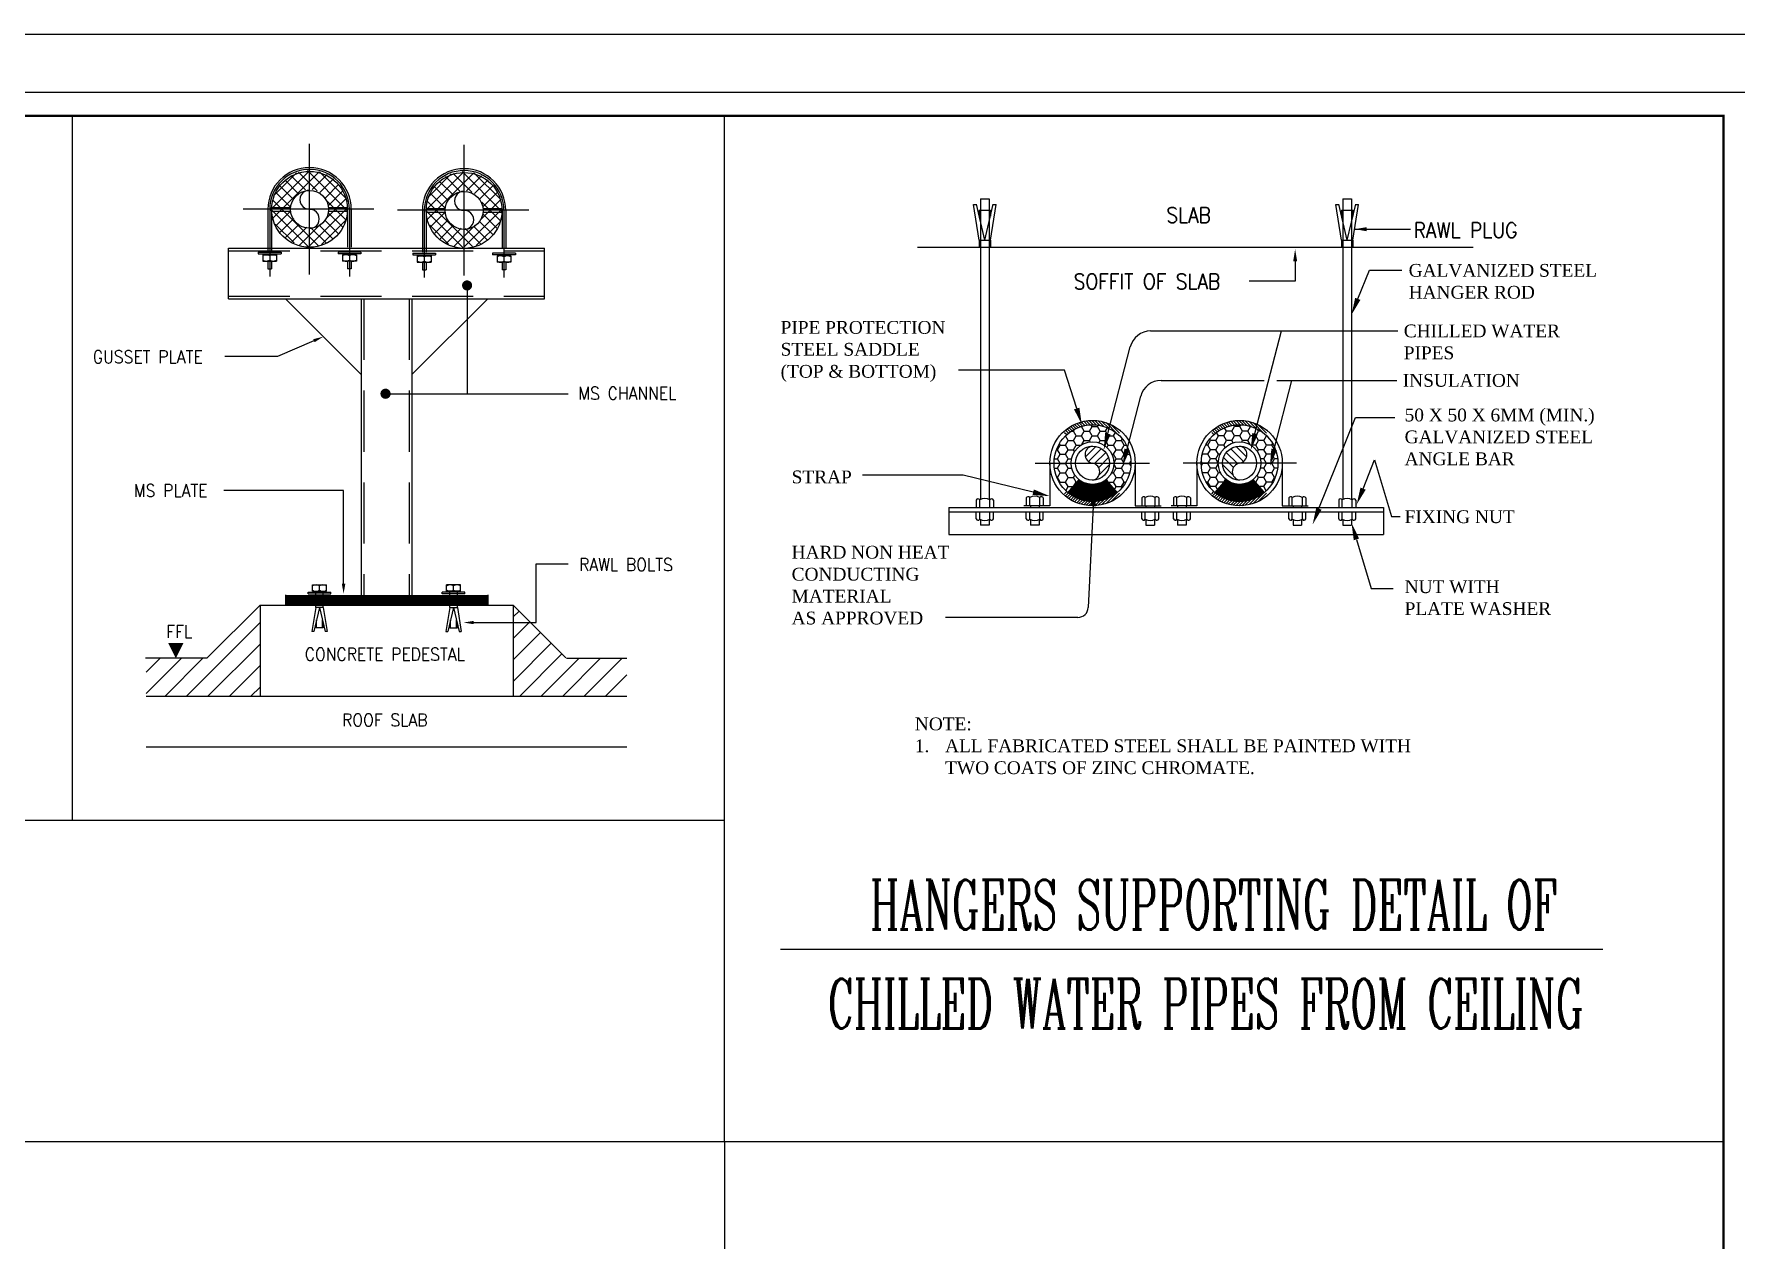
# Model space of a CAD drawing. Extents: x -730 to 2784, y 160 to 852.
# Drawn here: x -686.96 to -673.05, y 188.32 to 198.18 of the extents above; entities that cross this region are included whole.
import ezdxf
from ezdxf.enums import TextEntityAlignment as Align

# ---------------------------------------------------------------- set-up
doc = ezdxf.new("R2010")
doc.units = 0
doc.header["$MEASUREMENT"] = 0
doc.linetypes.add('CENTER', pattern=[50.8, 31.75, -6.35, 6.35, -6.35])
doc.linetypes.add('DASHED', pattern=[0.75, 0.5, -0.25])
for name, color, linetype in [('04_AC-R.DUCT', 6, 'Continuous'), ('1', 1, 'Continuous'), ('11', 11, 'Continuous'), ('12', 12, 'Continuous'), ('13', 13, 'Continuous'), ('14', 14, 'Continuous'), ('6', 6, 'Continuous'), ('7', 7, 'Continuous'), ('fram', 252, 'Continuous'), ('M-DET-DRWG', 2, 'Continuous'), ('M-DET-TEXT', 3, 'Continuous'), ('M_HV_TABLE', 140, 'Continuous'), ('M_HV_TEXT', 7, 'Continuous'), ('WALL', 4, 'Continuous')]:
    doc.layers.add(name, color=color, linetype=linetype)
doc.layers.add('2', color=2, linetype='Continuous', lineweight=25)
doc.layers.add('3', color=3, linetype='Continuous', lineweight=25)
doc.styles.add('MOST', font='romanc.shx')
doc.styles.add('RT1', font='ROMANS', dxfattribs={"width": 0.9})
doc.styles.get("Standard").update_dxf_attribs({"font": 'TIMES.TTF'})

# ---------------------------------------------------------------- blocks, each defined once
blk = doc.blocks.new('*X293')
at = {"color": 0}
for p, q in [((107.16, 172.63), (109.6, 175.07)), ((107.92, 171.52), (110.94, 174.54)), ((109.29, 171.02), (111.93, 173.66)), ((110.28, 170.14), (112.6, 172.46)), ((110.38, 168.36), (112.8, 170.79)), ((109.18, 167.17), (109.3, 167.29))]:
    blk.add_line(p, q, dxfattribs=at)
blk = doc.blocks.new('*X295')
at = {"color": 0}
for p, q in [((78.3, 170.22), (78.8, 170.73)), ((78.48, 169.69), (79.19, 170.4)), ((78.87, 169.38), (79.59, 170.1)), ((79.29, 169.09), (80.01, 169.81)), ((79.72, 168.82), (80.45, 169.55)), ((80.17, 168.56), (80.92, 169.31)), ((80.65, 168.33), (81.41, 169.09)), ((81.14, 168.12), (81.92, 168.89)), ((81.66, 167.93), (82.46, 168.73)), ((82.2, 167.76), (83.03, 168.59)), ((82.77, 167.62), (83.64, 168.49)), ((83.37, 167.52), (84.28, 168.43)), ((84, 167.44), (84.97, 168.41)), ((84.68, 167.41), (85.72, 168.45)), ((85.4, 167.42), (86.55, 168.57)), ((86.18, 167.5), (87.49, 168.81)), ((87.05, 167.66), (88.64, 169.25)), ((88.03, 167.93), (90.56, 170.46)), ((89.23, 168.43), (91.17, 170.37)), ((91.24, 169.72), (91.5, 169.99))]:
    blk.add_line(p, q, dxfattribs=at)
blk = doc.blocks.new('*X294')
at = {"color": 0}
for p, q in [((106, 179.7), (106.25, 179.7)), ((106.25, 179.7), (106.3, 179.79)), ((106.87, 178.62), (106.25, 179.7)), ((108.12, 178.62), (108.75, 179.7)), ((108.75, 179.7), (108.49, 180.15)), ((108.75, 179.7), (110, 179.7)), ((110, 179.7), (110.2, 180.04)), ((110.62, 178.62), (110, 179.7)), ((101.25, 175.37), (101.05, 175.71)), ((102.47, 177.54), (102.5, 177.54)), ((102.5, 177.54), (102.54, 177.6)), ((103.12, 176.45), (102.5, 177.54)), ((102.5, 175.37), (103.12, 176.45)), ((103.12, 176.45), (104.37, 176.45)), ((103.79, 178.62), (104.37, 178.62)), ((104.37, 178.62), (104.68, 179.15)), ((105, 177.54), (104.37, 178.62)), ((104.37, 176.45), (105, 177.54)), ((105, 175.37), (104.37, 176.45)), ((105, 177.54), (106.25, 177.54)), ((106.25, 177.54), (106.87, 178.62)), ((106.87, 176.45), (106.25, 177.54)), ((106.31, 175.48), (106.87, 176.45)), ((106.87, 178.62), (108.12, 178.62)), ((106.87, 176.45), (108.12, 176.45)), ((108.75, 177.54), (108.12, 178.62)), ((108.12, 176.45), (108.75, 177.54)), ((108.31, 176.13), (108.12, 176.45)), ((108.75, 177.54), (110, 177.54)), ((110, 177.54), (110.62, 178.62)), ((110.62, 176.45), (110, 177.54)), ((110.32, 175.92), (110.62, 176.45)), ((110.62, 178.62), (111.87, 178.62)), ((110.62, 176.45), (111.87, 176.45)), ((111.87, 178.62), (112.34, 179.43)), ((112.5, 177.54), (111.87, 178.62)), ((111.87, 176.45), (112.5, 177.54)), ((112.5, 175.37), (111.87, 176.45)), ((112.5, 177.54), (113.75, 177.54)), ((113.75, 177.54), (114.22, 178.35)), ((114.37, 176.45), (113.75, 177.54)), ((113.75, 175.37), (114.37, 176.45)), ((114.37, 176.45), (115.62, 176.45)), ((115.62, 176.45), (115.82, 176.8)), ((116.25, 175.37), (115.62, 176.45)), ((99.87, 172.12), (100.62, 172.12)), ((100.38, 174.29), (100.62, 174.29)), ((100.62, 174.29), (101.25, 175.37)), ((101.25, 173.21), (100.62, 174.29)), ((100.62, 172.12), (101.25, 173.21)), ((101.25, 171.04), (100.62, 172.12)), ((101.25, 175.37), (102.5, 175.37)), ((101.25, 173.21), (102.5, 173.21)), ((103.12, 174.29), (102.5, 175.37)), ((102.5, 173.21), (103.12, 174.29)), ((103.12, 172.12), (102.5, 173.21)), ((102.5, 171.04), (103.12, 172.12)), ((103.12, 174.29), (104.37, 174.29)), ((103.12, 172.12), (103.91, 172.12)), ((104.37, 174.29), (105, 175.37)), ((104.62, 173.87), (104.37, 174.29)), ((105, 175.37), (106.13, 175.37)), ((112.19, 174.84), (112.5, 175.37)), ((112.5, 175.37), (113.75, 175.37)), ((113.37, 173.21), (113.75, 173.21)), ((114.37, 174.29), (113.75, 175.37)), ((113.75, 173.21), (114.37, 174.29)), ((114.37, 172.12), (113.75, 173.21)), ((113.81, 171.15), (114.37, 172.12)), ((114.37, 174.29), (115.62, 174.29)), ((114.37, 172.12), (115.62, 172.12)), ((115.62, 174.29), (116.25, 175.37)), ((116.25, 173.21), (115.62, 174.29)), ((115.62, 172.12), (116.25, 173.21)), ((116.25, 171.04), (115.62, 172.12)), ((116.25, 175.37), (116.76, 175.37)), ((116.25, 173.21), (117.5, 173.21)), ((117.5, 173.21), (117.55, 173.3)), ((117.62, 172.99), (117.5, 173.21)), ((99.89, 169.96), (100.62, 169.96)), ((100.46, 167.79), (100.62, 167.79)), ((100.62, 169.96), (101.25, 171.04)), ((101.25, 168.87), (100.62, 169.96)), ((100.62, 167.79), (101.25, 168.87)), ((101.25, 166.71), (100.62, 167.79)), ((101.25, 171.04), (102.5, 171.04)), ((101.25, 168.87), (102.5, 168.87)), ((103.12, 169.96), (102.5, 171.04)), ((102.5, 168.87), (103.12, 169.96)), ((103.12, 167.79), (102.5, 168.87)), ((102.5, 166.71), (103.12, 167.79)), ((103.12, 169.96), (103.96, 169.96)), ((103.12, 167.79), (104.37, 167.79)), ((104.37, 167.79), (104.69, 168.33)), ((105, 166.71), (104.37, 167.79)), ((113.27, 168.87), (113.75, 168.87)), ((113.75, 168.87), (114.37, 169.96)), ((114.37, 167.79), (113.75, 168.87)), ((113.75, 166.71), (114.37, 167.79)), ((114.37, 169.96), (113.81, 170.94)), ((114.37, 169.96), (115.62, 169.96)), ((114.37, 167.79), (115.62, 167.79)), ((115.62, 169.96), (116.25, 171.04)), ((116.25, 168.87), (115.62, 169.96)), ((115.62, 167.79), (116.25, 168.87)), ((116.25, 166.71), (115.62, 167.79)), ((116.25, 171.04), (117.5, 171.04)), ((116.25, 168.87), (117.5, 168.87)), ((117.5, 171.04), (117.8, 171.57)), ((117.79, 170.53), (117.5, 171.04)), ((117.5, 168.87), (117.54, 168.94)), ((117.51, 168.85), (117.5, 168.87)), ((101.12, 166.48), (101.25, 166.71)), ((101.25, 166.71), (102.5, 166.71)), ((103.12, 165.63), (102.5, 166.71)), ((102.57, 164.67), (103.12, 165.63)), ((103.12, 165.63), (104.37, 165.63)), ((104.37, 165.63), (105, 166.71)), ((105, 164.54), (104.37, 165.63)), ((104.37, 163.46), (105, 164.54)), ((105, 166.71), (106.25, 166.71)), ((105, 164.54), (106.25, 164.54)), ((106.25, 166.71), (106.31, 166.82)), ((106.87, 165.63), (106.25, 166.71)), ((106.25, 164.54), (106.87, 165.63)), ((106.87, 163.46), (106.25, 164.54)), ((106.87, 165.63), (108.12, 165.63)), ((108.12, 165.63), (108.44, 166.17)), ((108.75, 164.54), (108.12, 165.63)), ((108.12, 163.46), (108.75, 164.54)), ((108.75, 164.54), (110, 164.54)), ((110, 164.54), (110.62, 165.63)), ((110.62, 163.46), (110, 164.54)), ((110.62, 165.63), (110.21, 166.35)), ((110.62, 165.63), (111.87, 165.63)), ((111.87, 165.63), (112.5, 166.71)), ((112.5, 164.54), (111.87, 165.63)), ((111.87, 163.46), (112.5, 164.54)), ((112.5, 166.71), (112.11, 167.39)), ((112.5, 166.71), (113.75, 166.71)), ((112.5, 164.54), (113.75, 164.54)), ((114.37, 165.63), (113.75, 166.71)), ((113.75, 164.54), (114.37, 165.63)), ((114.13, 163.89), (113.75, 164.54)), ((114.37, 165.63), (115.62, 165.63)), ((115.62, 165.63), (116.25, 166.71)), ((115.75, 165.41), (115.62, 165.63)), ((116.25, 166.71), (116.64, 166.71)), ((104.14, 163.46), (104.37, 163.46)), ((104.49, 163.26), (104.37, 163.46)), ((106.32, 162.5), (106.87, 163.46)), ((106.87, 163.46), (108.12, 163.46)), ((108.75, 162.38), (108.12, 163.46)), ((108.62, 162.15), (108.75, 162.38)), ((108.75, 162.38), (110, 162.38)), ((110, 162.38), (110.62, 163.46)), ((110.08, 162.24), (110, 162.38)), ((110.62, 163.46), (111.87, 163.46)), ((112.24, 162.83), (111.87, 163.46))]:
    blk.add_line(p, q, dxfattribs=at)
blk = doc.blocks.new('*X310')
at = {"color": 0}
for p, q in [((74.41, 507.16), (81.59, 514.34)), ((74.59, 505.21), (83.54, 514.17)), ((75.08, 509.95), (78.8, 513.67)), ((78.74, 508.86), (76.06, 511.54)), ((79.79, 509.94), (77.11, 512.61)), ((81.3, 510.55), (78.38, 513.47)), ((84.04, 509.93), (79.9, 514.07)), ((89.4, 506.69), (81.75, 514.34)), ((82.08, 510.59), (85.12, 513.62)), ((83.73, 510.12), (86.44, 512.82)), ((89.03, 509.18), (84.24, 513.97)), ((84.87, 509.14), (87.54, 511.8)), ((83.78, 499.58), (74.64, 508.72)), ((78.18, 507.3), (75.23, 510.26)), ((89.13, 504.84), (84.99, 508.98)), ((85.36, 505.38), (89.06, 509.09)), ((85.56, 507.7), (88.42, 510.56)), ((81.9, 499.35), (74.41, 506.84)), ((75.13, 503.63), (78.16, 506.67)), ((75.93, 502.31), (78.63, 505.02)), ((81.46, 499.36), (89.39, 507.29)), ((83.81, 499.59), (89.16, 504.94)), ((87.67, 502.05), (85, 504.73)), ((88.53, 503.32), (85.61, 506.24)), ((79.31, 499.81), (74.87, 504.25)), ((76.95, 501.22), (79.61, 503.88)), ((78.19, 500.33), (81.05, 503.19)), ((79.67, 499.69), (83.37, 503.39)), ((85.32, 500.17), (82.36, 503.12)), ((86.61, 501), (83.92, 503.68))]:
    blk.add_line(p, q, dxfattribs=at)
blk = doc.blocks.new('*X312')
at = {"color": 0}
for p, q in [((12.38, 466.35), (26.91, 480.87)), ((16.63, 466.35), (26.91, 476.63)), ((4.41, 466.85), (11.4, 473.85)), ((4.41, 471.1), (7.16, 473.85)), ((8.14, 466.35), (15.64, 473.85)), ((20.87, 466.35), (26.91, 472.38)), ((25.11, 466.35), (26.91, 468.14))]:
    blk.add_line(p, q, dxfattribs=at)
blk = doc.blocks.new('*X311')
at = {"color": 0}
for p, q in [((104.41, 482), (105.58, 483.17)), ((104.41, 477.76), (107.7, 481.05)), ((104.41, 473.52), (109.82, 478.93)), ((104.41, 469.27), (111.94, 476.81)), ((105.72, 466.35), (114.06, 474.69)), ((109.96, 466.35), (117.46, 473.85)), ((114.21, 466.35), (121.71, 473.85)), ((118.45, 466.35), (125.95, 473.85)), ((122.69, 466.35), (126.91, 470.56))]:
    blk.add_line(p, q, dxfattribs=at)

msp = doc.modelspace()

# ---------------------------------------------------------------- linework, layer by layer
at = {"layer": '04_AC-R.DUCT', "color": 0, "ltscale": 50}
for p, q in [((-686.65, 197.506), (-686.65, 191.75)), ((-681.318, 189.123), (-681.318, 197.506)), ((-681.318, 191.75), (-698.513, 191.75)), ((-681.318, 189.123), (-681.318, 178.678))]:
    msp.add_line(p, q, dxfattribs=at)
at = {"layer": '1'}
for p, q in [((-685.051, 196.743, 2.45), (-685.051, 196.402, 2.45)), ((-685.036, 196.743, 2.45), (-685.036, 196.195, 2.45)), ((-685.02, 196.759, 2.45), (-684.864, 196.759, 2.45)), ((-685.02, 196.743, 2.45), (-685.02, 196.402, 2.45)), ((-685.02, 196.728, 2.45), (-684.864, 196.728, 2.45)), ((-684.555, 196.759, 2.45), (-684.4, 196.759, 2.45)), ((-684.555, 196.728, 2.45), (-684.4, 196.728, 2.45)), ((-684.4, 196.743, 2.45), (-684.4, 196.433, 2.45)), ((-684.384, 196.743, 2.45), (-684.384, 196.195, 2.45)), ((-684.369, 196.743, 2.45), (-684.369, 196.433, 2.45)), ((-683.788, 196.734, 2.45), (-683.788, 196.393, 2.45)), ((-683.773, 196.734, 2.45), (-683.773, 196.186, 2.45)), ((-683.757, 196.75, 2.45), (-683.601, 196.75, 2.45)), ((-683.757, 196.734, 2.45), (-683.757, 196.393, 2.45)), ((-683.757, 196.719, 2.45), (-683.601, 196.719, 2.45)), ((-683.293, 196.75, 2.45), (-683.137, 196.75, 2.45)), ((-683.293, 196.719, 2.45), (-683.137, 196.719, 2.45)), ((-683.137, 196.734, 2.45), (-683.137, 196.424, 2.45)), ((-683.121, 196.734, 2.45), (-683.121, 196.186, 2.45)), ((-683.106, 196.734, 2.45), (-683.106, 196.424, 2.45)), ((-685.051, 196.32, 2.45), (-685.051, 196.258, 2.45)), ((-685.02, 196.32, 2.45), (-685.02, 196.258, 2.45)), ((-684.4, 196.32, 2.45), (-684.4, 196.258, 2.45)), ((-684.369, 196.32, 2.45), (-684.369, 196.258, 2.45)), ((-683.788, 196.311, 2.45), (-683.788, 196.249, 2.45)), ((-683.757, 196.311, 2.45), (-683.757, 196.249, 2.45)), ((-683.137, 196.311, 2.45), (-683.137, 196.249, 2.45)), ((-683.106, 196.311, 2.45), (-683.106, 196.249, 2.45)), ((-684.66, 193.488, 2.45), (-684.691, 193.292, 2.45)), ((-684.629, 193.488, 2.45), (-684.675, 193.292, 2.45)), ((-684.66, 193.488, 2.45), (-684.66, 193.622, 2.45)), ((-684.598, 193.488, 2.45), (-684.66, 193.488, 2.45)), ((-684.629, 193.488, 2.45), (-684.583, 193.292, 2.45)), ((-684.598, 193.488, 2.45), (-684.598, 193.622, 2.45)), ((-684.598, 193.488, 2.45), (-684.567, 193.292, 2.45)), ((-683.564, 193.488, 2.45), (-683.595, 193.292, 2.45)), ((-683.533, 193.488, 2.45), (-683.579, 193.292, 2.45)), ((-683.564, 193.488, 2.45), (-683.564, 193.622, 2.45)), ((-683.564, 193.488, 2.45), (-683.502, 193.488, 2.45)), ((-683.533, 193.488, 2.45), (-683.487, 193.292, 2.45)), ((-683.502, 193.488, 2.45), (-683.502, 193.622, 2.45)), ((-683.502, 193.488, 2.45), (-683.471, 193.292, 2.45)), ((-684.66, 193.323, 2.45), (-684.66, 193.356, 2.45)), ((-684.653, 193.323, 2.45), (-684.653, 193.388, 2.45)), ((-684.605, 193.323, 2.45), (-684.605, 193.388, 2.45)), ((-684.598, 193.323, 2.45), (-684.598, 193.356, 2.45)), ((-683.564, 193.323, 2.45), (-683.564, 193.356, 2.45)), ((-683.557, 193.323, 2.45), (-683.557, 193.388, 2.45)), ((-683.509, 193.323, 2.45), (-683.509, 193.388, 2.45)), ((-683.502, 193.323, 2.45), (-683.502, 193.356, 2.45)), ((-684.675, 193.292, 2.45), (-684.691, 193.292, 2.45)), ((-684.598, 193.323, 2.45), (-684.66, 193.323, 2.45)), ((-684.567, 193.292, 2.45), (-684.583, 193.292, 2.45)), ((-683.595, 193.292, 2.45), (-683.579, 193.292, 2.45)), ((-683.564, 193.323, 2.45), (-683.502, 193.323, 2.45)), ((-683.487, 193.292, 2.45), (-683.471, 193.292, 2.45))]:
    msp.add_line(p, q, dxfattribs=at)
at = {"layer": '1', "color": 2}
for p, q in [((-679.237, 196.492), (-679.283, 196.783)), ((-679.283, 196.783), (-679.259, 196.783)), ((-679.191, 196.492), (-679.26, 196.786)), ((-679.237, 196.737), (-679.145, 196.737)), ((-679.237, 196.737), (-679.237, 196.687)), ((-679.191, 196.492), (-679.122, 196.786)), ((-679.145, 196.492), (-679.099, 196.783)), ((-679.145, 196.737), (-679.145, 196.687)), ((-679.122, 196.783), (-679.099, 196.783)), ((-676.275, 196.492), (-676.321, 196.783)), ((-676.321, 196.783), (-676.298, 196.783)), ((-676.229, 196.492), (-676.298, 196.786)), ((-676.275, 196.737), (-676.183, 196.737)), ((-676.275, 196.737), (-676.275, 196.687)), ((-676.229, 196.492), (-676.16, 196.786)), ((-676.183, 196.492), (-676.137, 196.783)), ((-676.183, 196.737), (-676.183, 196.687)), ((-676.16, 196.783), (-676.137, 196.783)), ((-679.237, 196.492), (-679.237, 196.431)), ((-679.237, 196.492), (-679.145, 196.492)), ((-679.145, 196.492), (-679.145, 196.431)), ((-676.275, 196.492), (-676.275, 196.431)), ((-676.275, 196.492), (-676.183, 196.492)), ((-676.183, 196.492), (-676.183, 196.431))]:
    msp.add_line(p, q, dxfattribs=at)
at = {"layer": '1', "linetype": 'DASHED'}
for p, q in [((-685.051, 196.258, 2.45), (-685.02, 196.258, 2.45)), ((-684.369, 196.258, 2.45), (-684.4, 196.258, 2.45)), ((-683.788, 196.249, 2.45), (-683.757, 196.249, 2.45)), ((-683.106, 196.249, 2.45), (-683.137, 196.249, 2.45))]:
    msp.add_line(p, q, dxfattribs=at)
at = {"layer": '1'}
for centre in [(-684.71, 196.743, 2.45), (-683.447, 196.734, 2.45)]:
    msp.add_circle(centre, 0.31, dxfattribs=at)
for centre, radius in [((-684.71, 196.743, 2.45), 0.341), ((-684.71, 196.743, 2.45), 0.326), ((-683.447, 196.734, 2.45), 0.341), ((-683.447, 196.734, 2.45), 0.326)]:
    msp.add_arc(centre, radius, 0, 180, dxfattribs=at)
at = {"layer": '11', "const_width": 0.0827, "elevation": 2.45}
msp.add_lwpolyline([(-683.254, 193.551), (-684.908, 193.551)], dxfattribs=at)
at = {"layer": '12', "elevation": 2.45}
msp.add_lwpolyline([(-685.803, 193.075, 0, 0.124, 0), (-685.803, 193.199, 0.124, 0.124, 0)], format="xyseb", dxfattribs=at)
at = {"layer": '13', "const_width": 0.0414, "elevation": 2.45}
for points in [[(-683.443, 196.121, 1), (-683.402, 196.121, 1)], [(-684.11, 195.236, 1), (-684.068, 195.236, 1)]]:
    msp.add_lwpolyline(points, format="xyb", close=True, dxfattribs=at)
at = {"layer": '14'}
for centre, start, end in [((-684.712, 196.821, 2.45), 88.6816, 271.3184), ((-683.449, 196.812, 2.45), 88.6816, 271.3184), ((-684.708, 196.665, 2.45), 268.6816, 91.3184), ((-683.445, 196.657, 2.45), 268.6816, 91.3184)]:
    msp.add_arc(centre, 0.0776, start, end, dxfattribs=at)
at = {"layer": '2', "linetype": 'CENTER'}
for p, q in [((-684.71, 196.21, 2.45), (-684.71, 197.279, 2.45)), ((-683.447, 196.201, 2.45), (-683.447, 197.27, 2.45)), ((-684.184, 196.745, 2.45), (-685.253, 196.745, 2.45)), ((-682.918, 196.736, 2.45), (-683.99, 196.736, 2.45))]:
    msp.add_line(p, q, dxfattribs=at)
at = {"layer": '2'}
for p, q in [((-685.372, 196.426, 2.45), (-682.79, 196.426, 2.45)), ((-685.372, 196.012, 2.45), (-685.372, 196.426, 2.45)), ((-682.79, 196.012, 2.45), (-682.79, 196.426, 2.45)), ((-685.372, 196.012, 2.45), (-682.79, 196.012, 2.45)), ((-684.908, 196.012, 2.45), (-684.288, 195.392, 2.45)), ((-684.288, 196.012, 2.45), (-684.288, 193.592, 2.45)), ((-684.288, 196.012, 2.45), (-683.874, 196.012, 2.45)), ((-683.254, 196.012, 2.45), (-683.874, 195.392, 2.45)), ((-683.874, 196.012, 2.45), (-683.874, 193.592, 2.45)), ((-684.908, 193.592, 2.45), (-684.908, 193.509, 2.45)), ((-683.254, 193.592, 2.45), (-683.254, 193.509, 2.45))]:
    msp.add_line(p, q, dxfattribs=at)
at = {"layer": '2', "linetype": 'DASHED'}
for p, q in [((-685.372, 196.405, 2.45), (-682.79, 196.405, 2.45)), ((-685.372, 196.033, 2.45), (-682.79, 196.033, 2.45)), ((-684.267, 196.012, 2.45), (-684.267, 193.592, 2.45)), ((-683.895, 196.012, 2.45), (-683.895, 193.592, 2.45))]:
    msp.add_line(p, q, dxfattribs=at)
at = {"layer": '3'}
for p, q in [((-676.169, 196.581), (-675.712, 196.581)), ((-676.655, 196.317), (-676.655, 196.156)), ((-676.655, 196.156), (-677.03, 196.156)), ((-683.423, 196.121, 2.45), (-683.423, 195.236, 2.45)), ((-684.674, 195.669, 2.45), (-684.972, 195.541, 2.45)), ((-684.972, 195.541, 2.45), (-685.402, 195.541, 2.45)), ((-684.089, 195.236, 2.45), (-682.597, 195.236, 2.45)), ((-684.432, 194.445, 2.45), (-685.41, 194.445, 2.45)), ((-684.432, 193.683, 2.45), (-684.432, 194.445, 2.45)), ((-682.858, 193.366, 2.45), (-682.858, 193.845, 2.45)), ((-682.858, 193.845, 2.45), (-682.597, 193.845, 2.45)), ((-684.686, 193.674, 2.45), (-684.572, 193.674, 2.45)), ((-684.686, 193.622, 2.45), (-684.686, 193.674, 2.45)), ((-684.629, 193.622, 2.45), (-684.629, 193.674, 2.45)), ((-684.572, 193.622, 2.45), (-684.572, 193.674, 2.45)), ((-683.59, 193.622, 2.45), (-683.59, 193.674, 2.45)), ((-683.476, 193.674, 2.45), (-683.59, 193.674, 2.45)), ((-683.533, 193.622, 2.45), (-683.533, 193.674, 2.45)), ((-683.476, 193.622, 2.45), (-683.476, 193.674, 2.45)), ((-684.722, 193.614, 2.45), (-684.536, 193.614, 2.45)), ((-684.722, 193.6, 2.45), (-684.722, 193.614, 2.45)), ((-684.722, 193.6, 2.45), (-684.536, 193.6, 2.45)), ((-684.686, 193.622, 2.45), (-684.572, 193.622, 2.45)), ((-684.536, 193.6, 2.45), (-684.536, 193.614, 2.45)), ((-683.626, 193.6, 2.45), (-683.626, 193.614, 2.45)), ((-683.44, 193.614, 2.45), (-683.626, 193.614, 2.45)), ((-683.44, 193.6, 2.45), (-683.626, 193.6, 2.45)), ((-683.476, 193.622, 2.45), (-683.59, 193.622, 2.45)), ((-683.44, 193.6, 2.45), (-683.44, 193.614, 2.45)), ((-683.369, 193.366, 2.45), (-682.858, 193.366, 2.45))]:
    msp.add_line(p, q, dxfattribs=at)
at = {"layer": '3', "linetype": 'DASHED'}
for p, q in [((-685.129, 196.394, 2.45), (-684.942, 196.394, 2.45)), ((-685.129, 196.394, 2.45), (-685.129, 196.38, 2.45)), ((-685.129, 196.38, 2.45), (-684.942, 196.38, 2.45)), ((-685.092, 196.372, 2.45), (-685.092, 196.32, 2.45)), ((-685.092, 196.372, 2.45), (-684.979, 196.372, 2.45)), ((-685.092, 196.32, 2.45), (-684.979, 196.32, 2.45)), ((-685.036, 196.372, 2.45), (-685.036, 196.32, 2.45)), ((-684.979, 196.372, 2.45), (-684.979, 196.32, 2.45)), ((-684.942, 196.394, 2.45), (-684.942, 196.38, 2.45)), ((-684.291, 196.394, 2.45), (-684.477, 196.394, 2.45)), ((-684.291, 196.394, 2.45), (-684.477, 196.394, 2.45)), ((-684.477, 196.394, 2.45), (-684.477, 196.38, 2.45)), ((-684.477, 196.394, 2.45), (-684.477, 196.38, 2.45)), ((-684.291, 196.38, 2.45), (-684.477, 196.38, 2.45)), ((-684.291, 196.38, 2.45), (-684.477, 196.38, 2.45)), ((-684.441, 196.372, 2.45), (-684.441, 196.32, 2.45)), ((-684.441, 196.372, 2.45), (-684.441, 196.32, 2.45)), ((-684.327, 196.372, 2.45), (-684.441, 196.372, 2.45)), ((-684.327, 196.372, 2.45), (-684.441, 196.372, 2.45)), ((-684.327, 196.32, 2.45), (-684.441, 196.32, 2.45)), ((-684.327, 196.32, 2.45), (-684.441, 196.32, 2.45)), ((-684.384, 196.372, 2.45), (-684.384, 196.32, 2.45)), ((-684.384, 196.372, 2.45), (-684.384, 196.32, 2.45)), ((-684.327, 196.372, 2.45), (-684.327, 196.32, 2.45)), ((-684.327, 196.372, 2.45), (-684.327, 196.32, 2.45)), ((-684.291, 196.394, 2.45), (-684.291, 196.38, 2.45)), ((-684.291, 196.394, 2.45), (-684.291, 196.38, 2.45)), ((-683.866, 196.385, 2.45), (-683.866, 196.371, 2.45)), ((-683.866, 196.385, 2.45), (-683.68, 196.385, 2.45)), ((-683.866, 196.371, 2.45), (-683.68, 196.371, 2.45)), ((-683.83, 196.363, 2.45), (-683.83, 196.311, 2.45)), ((-683.83, 196.363, 2.45), (-683.716, 196.363, 2.45)), ((-683.83, 196.311, 2.45), (-683.716, 196.311, 2.45)), ((-683.773, 196.363, 2.45), (-683.773, 196.311, 2.45)), ((-683.716, 196.363, 2.45), (-683.716, 196.311, 2.45)), ((-683.68, 196.385, 2.45), (-683.68, 196.371, 2.45)), ((-683.028, 196.385, 2.45), (-683.215, 196.385, 2.45)), ((-683.215, 196.385, 2.45), (-683.215, 196.371, 2.45)), ((-683.028, 196.385, 2.45), (-683.215, 196.385, 2.45)), ((-683.215, 196.385, 2.45), (-683.215, 196.371, 2.45)), ((-683.028, 196.371, 2.45), (-683.215, 196.371, 2.45)), ((-683.028, 196.371, 2.45), (-683.215, 196.371, 2.45)), ((-683.178, 196.363, 2.45), (-683.178, 196.311, 2.45)), ((-683.178, 196.363, 2.45), (-683.178, 196.311, 2.45)), ((-683.065, 196.363, 2.45), (-683.178, 196.363, 2.45)), ((-683.065, 196.363, 2.45), (-683.178, 196.363, 2.45)), ((-683.065, 196.311, 2.45), (-683.178, 196.311, 2.45)), ((-683.065, 196.311, 2.45), (-683.178, 196.311, 2.45)), ((-683.121, 196.363, 2.45), (-683.121, 196.311, 2.45)), ((-683.121, 196.363, 2.45), (-683.121, 196.311, 2.45)), ((-683.065, 196.363, 2.45), (-683.065, 196.311, 2.45)), ((-683.065, 196.363, 2.45), (-683.065, 196.311, 2.45)), ((-683.028, 196.385, 2.45), (-683.028, 196.371, 2.45)), ((-683.028, 196.385, 2.45), (-683.028, 196.371, 2.45))]:
    msp.add_line(p, q, dxfattribs=at)
for centre, start, end in [((-685.064, 196.316, 2.45), 59.4898, 120.5102), ((-685.064, 196.376, 2.45), 239.4898, 300.5102), ((-685.007, 196.316, 2.45), 59.4898, 120.5102), ((-685.007, 196.376, 2.45), 239.4898, 300.5102), ((-684.413, 196.316, 2.45), 59.4898, 120.5102), ((-684.413, 196.316, 2.45), 59.4898, 120.5102), ((-684.413, 196.376, 2.45), 239.4898, 300.5102), ((-684.413, 196.376, 2.45), 239.4898, 300.5102), ((-684.356, 196.316, 2.45), 59.4898, 120.5102), ((-684.356, 196.316, 2.45), 59.4898, 120.5102), ((-684.356, 196.376, 2.45), 239.4898, 300.5102), ((-684.356, 196.376, 2.45), 239.4898, 300.5102), ((-683.801, 196.307, 2.45), 59.4898, 120.5102), ((-683.801, 196.367, 2.45), 239.4898, 300.5102), ((-683.744, 196.307, 2.45), 59.4898, 120.5102), ((-683.744, 196.367, 2.45), 239.4898, 300.5102), ((-683.15, 196.307, 2.45), 59.4898, 120.5102), ((-683.15, 196.307, 2.45), 59.4898, 120.5102), ((-683.15, 196.367, 2.45), 239.4898, 300.5102), ((-683.15, 196.367, 2.45), 239.4898, 300.5102), ((-683.093, 196.307, 2.45), 59.4898, 120.5102), ((-683.093, 196.307, 2.45), 59.4898, 120.5102), ((-683.093, 196.367, 2.45), 239.4898, 300.5102), ((-683.093, 196.367, 2.45), 239.4898, 300.5102)]:
    msp.add_arc(centre, 0.056, start, end, dxfattribs=at)
at = {"layer": '3'}
for centre, start, end in [((-684.657, 193.618, 2.45), 59.4898, 120.5102), ((-684.657, 193.678, 2.45), 239.4898, 300.5102), ((-684.601, 193.618, 2.45), 59.4898, 120.5102), ((-684.601, 193.678, 2.45), 239.4898, 300.5102), ((-683.561, 193.618, 2.45), 59.4898, 120.5102), ((-683.561, 193.678, 2.45), 239.4898, 300.5102), ((-683.505, 193.618, 2.45), 59.4898, 120.5102), ((-683.505, 193.678, 2.45), 239.4898, 300.5102)]:
    msp.add_arc(centre, 0.056, start, end, dxfattribs=at)
for points in [[(-676.07, 196.564), (-676.07, 196.597), (-676.169, 196.581)], [(-676.671, 196.317), (-676.638, 196.317), (-676.655, 196.417)], [(-684.679, 195.682, 2.45), (-684.669, 195.657, 2.45), (-684.598, 195.702, 2.45)], [(-684.418, 193.683, 2.45), (-684.446, 193.683, 2.45), (-684.432, 193.6, 2.45)], [(-683.369, 193.353, 2.45), (-683.369, 193.38, 2.45), (-683.452, 193.366, 2.45)]]:
    msp.add_solid(points, dxfattribs=at)
at = {"layer": '6'}
for centre in [(-684.71, 196.743, 2.45), (-683.447, 196.734, 2.45)]:
    msp.add_circle(centre, 0.155, dxfattribs=at)
at = {"layer": '7'}
for p, q in [((-675.199, 196.431), (-679.74, 196.431)), ((-685.115, 193.509, 2.45), (-685.549, 193.075, 2.45)), ((-685.115, 193.509, 2.45), (-683.047, 193.509, 2.45)), ((-685.115, 193.509, 2.45), (-685.115, 192.765, 2.45)), ((-683.047, 193.509, 2.45), (-682.616, 193.078, 2.45)), ((-683.047, 193.509, 2.45), (-683.047, 192.765, 2.45)), ((-685.549, 193.075, 2.45), (-686.052, 193.075, 2.45)), ((-682.609, 193.075, 2.45), (-682.116, 193.075, 2.45)), ((-686.046, 192.765, 2.45), (-682.116, 192.765, 2.45)), ((-686.046, 192.351, 2.45), (-682.116, 192.351, 2.45))]:
    msp.add_line(p, q, dxfattribs=at)
at = {"layer": 'fram'}
msp.add_line((-665.384, 197.698), (-729.43, 197.698), dxfattribs=at)
for points in [[(-729.907, 198.175), (-664.907, 198.175), (-664.907, 160.175), (-729.907, 160.175)], [(-672.961, 197.698), (-729.43, 197.698), (-729.43, 160.652), (-672.961, 160.652)]]:
    msp.add_lwpolyline(points, close=True, dxfattribs=at)
at = {"layer": 'M-DET-DRWG', "linetype": 'Continuous'}
for p, q in [((-679.226, 196.828), (-679.226, 194.373)), ((-679.156, 196.828), (-679.156, 194.373)), ((-676.264, 196.828), (-676.264, 194.373)), ((-676.194, 196.828), (-676.194, 194.373)), ((-679.261, 194.367), (-679.261, 194.307)), ((-679.121, 194.367), (-679.121, 194.307)), ((-678.853, 194.385), (-678.853, 194.325)), ((-678.713, 194.385), (-678.713, 194.325)), ((-677.909, 194.385), (-677.909, 194.325)), ((-677.77, 194.385), (-677.77, 194.325)), ((-677.65, 194.385), (-677.65, 194.325)), ((-677.511, 194.385), (-677.511, 194.325)), ((-676.707, 194.385), (-676.707, 194.325)), ((-676.567, 194.385), (-676.567, 194.325)), ((-676.299, 194.367), (-676.299, 194.307)), ((-676.159, 194.367), (-676.159, 194.307)), ((-679.261, 194.213), (-679.261, 194.272)), ((-679.226, 194.207), (-679.226, 194.163)), ((-679.156, 194.207), (-679.156, 194.163)), ((-679.121, 194.213), (-679.121, 194.272)), ((-678.853, 194.213), (-678.853, 194.272)), ((-678.818, 194.321), (-678.818, 194.307)), ((-678.818, 194.207), (-678.818, 194.163)), ((-678.748, 194.321), (-678.748, 194.307)), ((-678.748, 194.207), (-678.748, 194.163)), ((-678.713, 194.213), (-678.713, 194.272)), ((-677.909, 194.213), (-677.909, 194.272)), ((-677.874, 194.321), (-677.874, 194.307)), ((-677.874, 194.207), (-677.874, 194.163)), ((-677.805, 194.321), (-677.805, 194.307)), ((-677.805, 194.207), (-677.805, 194.163)), ((-677.77, 194.213), (-677.77, 194.272)), ((-677.65, 194.213), (-677.65, 194.272)), ((-677.615, 194.321), (-677.615, 194.307)), ((-677.615, 194.207), (-677.615, 194.163)), ((-677.546, 194.321), (-677.546, 194.307)), ((-677.546, 194.207), (-677.546, 194.163)), ((-677.511, 194.213), (-677.511, 194.272)), ((-676.707, 194.213), (-676.707, 194.272)), ((-676.672, 194.321), (-676.672, 194.307)), ((-676.672, 194.207), (-676.672, 194.163)), ((-676.602, 194.321), (-676.602, 194.307)), ((-676.602, 194.207), (-676.602, 194.163)), ((-676.567, 194.213), (-676.567, 194.272)), ((-676.299, 194.213), (-676.299, 194.272)), ((-676.264, 194.207), (-676.264, 194.163)), ((-676.194, 194.207), (-676.194, 194.163)), ((-676.159, 194.213), (-676.159, 194.272))]:
    msp.add_line(p, q, dxfattribs=at)
at = {"layer": 'M-DET-DRWG', "color": 2, "linetype": 'Continuous'}
for p, q in [((-679.226, 196.828), (-679.156, 196.828)), ((-676.264, 196.828), (-676.194, 196.828))]:
    msp.add_line(p, q, dxfattribs=at)
at = {"layer": 'M-DET-DRWG', "color": 12, "linetype": 'CENTER'}
for p, q in [((-678.78, 194.669), (-677.844, 194.669)), ((-676.645, 194.669), (-677.571, 194.669))]:
    msp.add_line(p, q, dxfattribs=at)
at = {"layer": 'M-DET-DRWG'}
for p, q in [((-678.66, 194.669), (-678.66, 194.321)), ((-677.963, 194.669), (-677.963, 194.321)), ((-677.457, 194.669), (-677.457, 194.321)), ((-676.76, 194.669), (-676.76, 194.321)), ((-679.486, 194.307), (-679.486, 194.086)), ((-679.486, 194.307), (-675.934, 194.307)), ((-679.486, 194.272), (-675.934, 194.272)), ((-678.66, 194.321), (-678.871, 194.321)), ((-677.963, 194.321), (-677.751, 194.321)), ((-677.457, 194.321), (-677.668, 194.321)), ((-676.76, 194.321), (-676.549, 194.321)), ((-675.934, 194.307), (-675.934, 194.086)), ((-679.486, 194.086), (-675.934, 194.086)), ((-679.156, 194.163), (-679.226, 194.163)), ((-678.748, 194.163), (-678.818, 194.163)), ((-677.874, 194.163), (-677.805, 194.163)), ((-677.546, 194.163), (-677.615, 194.163)), ((-676.672, 194.163), (-676.602, 194.163)), ((-676.264, 194.163), (-676.194, 194.163))]:
    msp.add_line(p, q, dxfattribs=at)
at = {"layer": 'M-DET-DRWG', "color": 12, "linetype": 'Continuous'}
for p, q in [((-679.232, 194.307), (-679.232, 194.37)), ((-679.15, 194.307), (-679.15, 194.37)), ((-678.824, 194.325), (-678.824, 194.387)), ((-678.742, 194.325), (-678.742, 194.387)), ((-677.881, 194.325), (-677.881, 194.387)), ((-677.798, 194.325), (-677.798, 194.387)), ((-677.622, 194.325), (-677.622, 194.387)), ((-677.539, 194.325), (-677.539, 194.387)), ((-676.678, 194.325), (-676.678, 194.387)), ((-676.596, 194.325), (-676.596, 194.387)), ((-676.27, 194.307), (-676.27, 194.37)), ((-676.188, 194.307), (-676.188, 194.37)), ((-679.232, 194.21), (-679.232, 194.272)), ((-679.15, 194.21), (-679.15, 194.272)), ((-678.824, 194.21), (-678.824, 194.272)), ((-678.742, 194.21), (-678.742, 194.272)), ((-677.881, 194.21), (-677.881, 194.272)), ((-677.798, 194.21), (-677.798, 194.272)), ((-677.622, 194.21), (-677.622, 194.272)), ((-677.539, 194.21), (-677.539, 194.272)), ((-676.678, 194.21), (-676.678, 194.272)), ((-676.596, 194.21), (-676.596, 194.272)), ((-676.27, 194.21), (-676.27, 194.272)), ((-676.188, 194.21), (-676.188, 194.272))]:
    msp.add_line(p, q, dxfattribs=at)
at = {"layer": 'M-DET-DRWG', "const_width": 0.139}
for points in [[(-678.471, 194.485, 0.374335), (-678.151, 194.485, -2.160555)], [(-677.269, 194.485, 0.374335), (-676.948, 194.485, -2.160555)]]:
    msp.add_lwpolyline(points, format="xyb", dxfattribs=at)
at = {"layer": 'M-DET-DRWG'}
for centre, radius in [((-678.311, 194.669), 0.349), ((-677.109, 194.669), 0.349), ((-678.311, 194.669), 0.314), ((-677.109, 194.669), 0.314), ((-678.311, 194.669), 0.174), ((-678.311, 194.669), 0.139), ((-677.109, 194.669), 0.174), ((-677.109, 194.669), 0.139)]:
    msp.add_circle(centre, radius, dxfattribs=at)
for centre, radius, start, end in [((-678.301, 194.739), 0.0705, 98.6043, 261.3957), ((-677.119, 194.739), 0.0705, 278.6043, 81.3957), ((-678.322, 194.599), 0.0705, 278.6043, 81.3957), ((-677.098, 194.599), 0.0705, 98.6043, 261.3957), ((-679.246, 194.361), 0.0163, 33.9521, 157.267), ((-679.191, 194.3), 0.081, 59.4868, 120.5132), ((-679.136, 194.361), 0.0163, 22.733, 146.0479), ((-678.838, 194.378), 0.0163, 33.9521, 157.267), ((-678.783, 194.318), 0.081, 59.4868, 120.5132), ((-678.728, 194.378), 0.0163, 22.733, 146.0479), ((-677.894, 194.378), 0.0163, 33.9521, 157.267), ((-677.839, 194.318), 0.081, 59.4868, 120.5132), ((-677.785, 194.378), 0.0163, 22.733, 146.0479), ((-677.635, 194.378), 0.0163, 33.9521, 157.267), ((-677.58, 194.318), 0.081, 59.4868, 120.5132), ((-677.526, 194.378), 0.0163, 22.733, 146.0479), ((-676.692, 194.378), 0.0163, 33.9521, 157.267), ((-676.637, 194.318), 0.081, 59.4868, 120.5132), ((-676.582, 194.378), 0.0163, 22.733, 146.0479), ((-676.284, 194.361), 0.0163, 33.9521, 157.267), ((-676.229, 194.3), 0.081, 59.4868, 120.5132), ((-676.174, 194.361), 0.0163, 22.733, 146.0479), ((-679.246, 194.219), 0.0163, 202.733, 326.0479), ((-679.191, 194.28), 0.081, 239.4868, 300.5132), ((-679.136, 194.219), 0.0163, 213.9521, 337.267), ((-678.838, 194.219), 0.0163, 202.733, 326.0479), ((-678.783, 194.28), 0.081, 239.4868, 300.5132), ((-678.728, 194.219), 0.0163, 213.9521, 337.267), ((-677.894, 194.219), 0.0163, 202.733, 326.0479), ((-677.839, 194.28), 0.081, 239.4868, 300.5132), ((-677.785, 194.219), 0.0163, 213.9521, 337.267), ((-677.635, 194.219), 0.0163, 202.733, 326.0479), ((-677.58, 194.28), 0.081, 239.4868, 300.5132), ((-677.526, 194.219), 0.0163, 213.9521, 337.267), ((-676.692, 194.219), 0.0163, 202.733, 326.0479), ((-676.637, 194.28), 0.081, 239.4868, 300.5132), ((-676.582, 194.219), 0.0163, 213.9521, 337.267), ((-676.284, 194.219), 0.0163, 202.733, 326.0479), ((-676.229, 194.28), 0.081, 239.4868, 300.5132), ((-676.174, 194.219), 0.0163, 213.9521, 337.267)]:
    msp.add_arc(centre, radius, start, end, dxfattribs=at)
at = {"layer": 'M-DET-TEXT'}
for p, q in [((-676.142, 196.011), (-676.048, 196.246)), ((-676.048, 196.246), (-676.048, 196.245)), ((-676.048, 196.245), (-675.782, 196.245)), ((-677.836, 195.749), (-675.815, 195.749)), ((-676.983, 194.91), (-676.767, 195.749)), ((-678.185, 194.91), (-678.003, 195.62)), ((-678.539, 195.429), (-679.406, 195.429)), ((-678.44, 195.115), (-678.539, 195.429)), ((-677.75, 195.345), (-676.909, 195.345)), ((-676.826, 194.782), (-676.681, 195.345)), ((-676.804, 195.345), (-675.823, 195.345)), ((-678.029, 194.782), (-677.917, 195.216)), ((-676.46, 194.297), (-676.161, 195.043)), ((-676.161, 195.043), (-675.84, 195.043)), ((-676.1, 194.46), (-676.006, 194.695)), ((-676.006, 194.695), (-675.867, 194.232)), ((-679.369, 194.57), (-680.192, 194.57)), ((-678.795, 194.432), (-679.369, 194.57)), ((-678.306, 194.317), (-678.346, 193.489)), ((-675.867, 194.232), (-675.797, 194.232)), ((-676.154, 194.046), (-676.034, 193.644)), ((-676.034, 193.644), (-675.853, 193.644)), ((-678.43, 193.408), (-679.512, 193.408))]:
    msp.add_line(p, q, dxfattribs=at)
for centre, radius, start, end in [((-677.836, 195.577), 0.172, 90, 165.5807), ((-677.75, 195.173), 0.172, 90, 165.5807), ((-678.43, 193.493), 0.0844, 270, 357.262)]:
    msp.add_arc(centre, radius, start, end, dxfattribs=at)
for points in [[(-676.121, 196.003), (-676.164, 196.02), (-676.194, 195.882)], [(-678.418, 195.122), (-678.462, 195.109), (-678.398, 194.983)], [(-678.163, 194.904), (-678.208, 194.915), (-678.22, 194.775)], [(-676.96, 194.904), (-677.005, 194.915), (-677.018, 194.775)], [(-678.006, 194.776), (-678.051, 194.788), (-678.063, 194.647)], [(-676.804, 194.776), (-676.849, 194.788), (-676.861, 194.647)], [(-676.078, 194.452), (-676.121, 194.469), (-676.152, 194.331)], [(-678.79, 194.454), (-678.801, 194.409), (-678.66, 194.399)], [(-678.329, 194.319), (-678.283, 194.316), (-678.299, 194.457)], [(-676.439, 194.288), (-676.482, 194.306), (-676.512, 194.168)], [(-676.176, 194.039), (-676.132, 194.053), (-676.194, 194.18)]]:
    msp.add_solid(points, dxfattribs=at)
at = {"layer": 'M_HV_TABLE', "color": 7, "ltscale": 50}
msp.add_line((-673.153, 189.123), (-729.238, 189.123), dxfattribs=at)
at = {"layer": 'M_HV_TEXT', "color": 6}
msp.add_line((-680.862, 190.697), (-674.14, 190.697), dxfattribs=at)
at = {"layer": 'WALL', "linetype": 'Continuous'}
msp.add_lwpolyline([(-673.153, 197.506, 0.0192, 0.0192, 0), (-729.238, 197.506, 0.0192, 0.0192, 0), (-729.238, 160.844, 0.0192, 0.0192, 0), (-673.153, 160.844, 0.0192, 0.0192, 0)], format="xyseb", close=True, dxfattribs=at)

# ---------------------------------------------------------------- block references
at = {"layer": '1', "xscale": -0.04136146666826335, "yscale": 0.04136146666837703, "zscale": 0.04136146666748025, "rotation": 180}
for p in [(-688.096, 217.714, 2.45), (-686.833, 217.705, 2.45)]:
    msp.add_blockref('*X310', p, dxfattribs=at)
at = {"layer": '1', "xscale": 0.04136146666826335, "yscale": 0.04136146666837703, "zscale": 0.04136146666846224}
for name, p in [('*X312', (-686.228, 173.476, 2.45)), ('*X311', (-687.365, 173.476, 2.45))]:
    msp.add_blockref(name, p, dxfattribs=at)
at = {"layer": 'M-DET-DRWG', "color": 10, "xscale": -0.03485481161214921, "yscale": 0.03485481161226289, "zscale": 0.03485481162308551, "rotation": 180}
for p in [(-681.268, 200.853), (-680.066, 200.853)]:
    msp.add_blockref('*X295', p, dxfattribs=at)
at = {"layer": 'M-DET-DRWG', "color": 12, "yscale": 0.03485481161226289}
for name, p, xscale, zscale in [('*X294', (-682.104, 188.704), 0.03485481161214921, 0.03485481161227884), ('*X294', (-673.316, 188.704), -0.03485481161214921, 0.03485481162308551), ('*X293', (-682.104, 188.704), 0.03485481161214921, 0.03485481161227884), ('*X293', (-673.316, 188.704), -0.03485481161214921, 0.03485481162308551)]:
    msp.add_blockref(name, p, dxfattribs=dict(at, xscale=xscale, zscale=zscale))
at = {"layer": 'M-DET-DRWG', "color": 10, "xscale": 0.03485481161214921, "yscale": 0.03485481161226289, "zscale": 0.03485481161227884}
for p in [(-681.268, 188.486), (-680.066, 188.486)]:
    msp.add_blockref('*X295', p, dxfattribs=at)

# ---------------------------------------------------------------- texts
at = {"layer": '12', "style": 'RT1', "width": 0.9}
msp.add_text('FFL', height=0.1034, dxfattribs=at).set_placement((-685.775, 193.292, 2.45), align=Align.MIDDLE)
at = {"layer": '3', "style": 'RT1', "width": 0.9}
for s, height, p in [('SLAB', 0.1243, (-677.525, 196.696)), ('CONCRETE PEDESTAL', 0.1034, (-684.095, 193.107, 2.45)), ('ROOF SLAB', 0.1034, (-684.095, 192.57, 2.45))]:
    msp.add_text(s, height=height, dxfattribs=at).set_placement(p, align=Align.MIDDLE)
for s, height, p in [('RAWL PLUG', 0.1243, (-675.686, 196.51)), ('SOFFIT OF SLAB', 0.12428, (-678.465, 196.091)), ('GUSSET PLATE ', 0.1034, (-686.481, 195.486, 2.45)), ('MS CHANNEL', 0.1034, (-682.513, 195.188, 2.45)), ('MS PLATE', 0.1034, (-686.146, 194.393, 2.45)), ('RAWL BOLTS', 0.1034, (-682.507, 193.788, 2.45))]:
    msp.add_text(s, height=height, dxfattribs=at).set_placement(p)
at = {"layer": 'M-DET-TEXT'}
for s, height, p in [('GALVANIZED STEEL', 0.10456, (-675.727, 196.192)), ('HANGER ROD', 0.1046, (-675.727, 196.013)), ('PIPE PROTECTION', 0.10456, (-680.86, 195.726)), ('CHILLED WATER', 0.10456, (-675.767, 195.697)), ('STEEL SADDLE', 0.10456, (-680.86, 195.547)), ('PIPES', 0.1046, (-675.767, 195.518)), ('(TOP & BOTTOM)', 0.10456, (-680.86, 195.367)), ('INSULATION', 0.1046, (-675.775, 195.293)), ('50 X 50 X 6MM (MIN.)', 0.10456, (-675.76, 195.01)), ('GALVANIZED STEEL', 0.10456, (-675.76, 194.831)), ('ANGLE BAR', 0.1046, (-675.76, 194.652)), ('STRAP', 0.1046, (-680.77, 194.504)), ('FIXING NUT', 0.1046, (-675.76, 194.179)), ('HARD NON HEAT', 0.10456, (-680.77, 193.889)), ('CONDUCTING', 0.1046, (-680.77, 193.709)), ('MATERIAL', 0.1046, (-680.77, 193.53)), ('NUT WITH', 0.1046, (-675.76, 193.607)), ('PLATE WASHER', 0.10456, (-675.76, 193.428)), ('AS APPROVED', 0.10456, (-680.77, 193.351)), ('NOTE:', 0.1046, (-679.763, 192.486)), ('1.', 0.1046, (-679.763, 192.307)), ('ALL FABRICATED STEEL SHALL BE PAINTED WITH', 0.10456, (-679.516, 192.307)), ('TWO COATS OF ZINC CHROMATE.', 0.10456, (-679.516, 192.128))]:
    msp.add_text(s, height=height, dxfattribs=at).set_placement(p)
at = {"layer": 'M_HV_TEXT', "color": 6, "style": 'MOST', "width": 0.574045}
for s, p in [(' HANGERS SUPPORTING DETAIL OF', (-677.401, 191.06)), ('CHILLED WATER PIPES FROM CEILING', (-677.384, 190.253))]:
    msp.add_text(s, height=0.40635, dxfattribs=at).set_placement(p, align=Align.MIDDLE)

doc.saveas('drawing.dxf')
